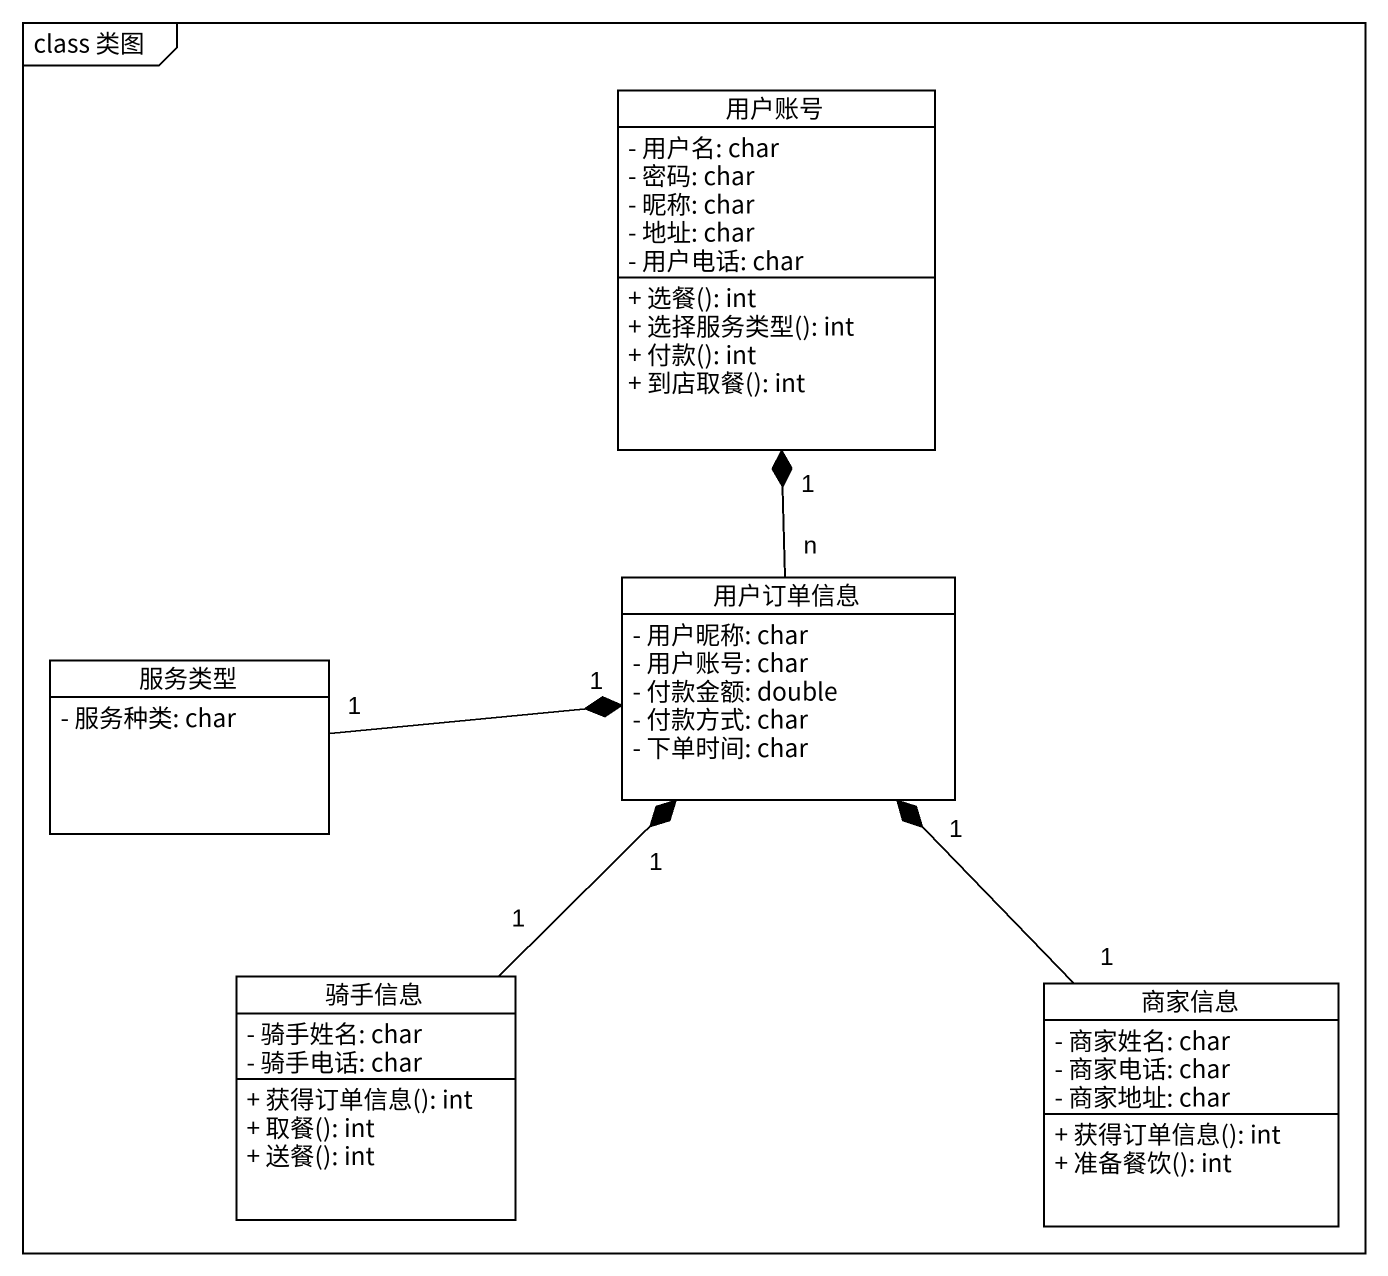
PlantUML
@startuml
mainframe class 类图
hide circle
hide empty members
skinparam classAttributeIconSize 0
class 用户账号 {
  - 用户名: char
  - 密码: char
  - 昵称: char
  - 地址: char
  - 用户电话: char
  + 选餐(): int
  + 选择服务类型(): int
  + 付款(): int
  + 到店取餐(): int
}
class 用户订单信息 {
  - 用户昵称: char
  - 用户账号: char
  - 付款金额: double
  - 付款方式: char
  - 下单时间: char
}
class 服务类型 {
  - 服务种类: char
}
class 骑手信息 {
  - 骑手姓名: char
  - 骑手电话: char
  + 获得订单信息(): int
  + 取餐(): int
  + 送餐(): int
}
class 商家信息 {
  - 商家姓名: char
  - 商家电话: char
  - 商家地址: char
  + 获得订单信息(): int
  + 准备餐饮(): int
}
用户订单信息 "n" -up-* "1" 用户账号
服务类型 "1" -right-* "1" 用户订单信息
骑手信息 "1" -up-* "1" 用户订单信息
商家信息 "1" -up-* "1" 用户订单信息
@enduml
